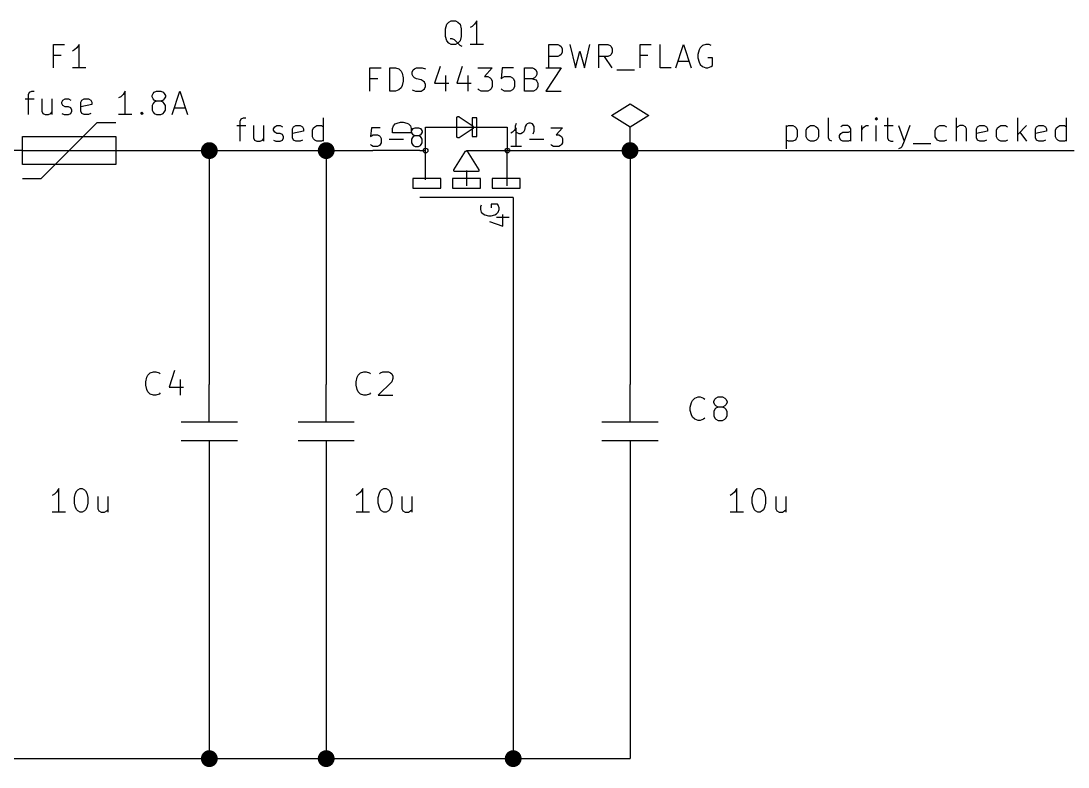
# Model space of a CAD drawing. Header units: millimetres. Extents: x 10 to 287, y -200 to -10.
# Drawn here: x 63.4 to 120.3, y -74.1 to -33.6 of the extents above; entities that cross this region are included whole.
import ezdxf

# ---------------------------------------------------------------- set-up
doc = ezdxf.new("R2010")
doc.units = ezdxf.units.MM
for name, color, linetype in [('GREENSIXTYFIVE', 129, 'CONTINUOUS'), ('LIGHTGREEN', 92, 'CONTINUOUS'), ('LIGHTRED', 12, 'CONTINUOUS'), ('RED', 14, 'CONTINUOUS'), ('REDSIX', 19, 'CONTINUOUS')]:
    doc.layers.add(name, color=color, linetype=linetype)

msp = doc.modelspace()

# ---------------------------------------------------------------- linework, layer by layer
at = {"layer": 'GREENSIXTYFIVE', "linetype": 'CONTINUOUS'}
for p, q in [((86.4966, -34.0225), (86.557, -33.7806)), ((86.4966, -34.0225), (86.557, -33.7806)), ((86.4966, -34.4458), (86.4966, -34.0225)), ((86.4966, -34.4458), (86.4966, -34.0225)), ((86.557, -33.7806), (86.678, -33.6596)), ((86.557, -33.7806), (86.678, -33.6596)), ((86.678, -33.6596), (86.7989, -33.5991)), ((86.678, -33.6596), (86.7989, -33.5991)), ((86.7989, -33.5991), (87.0408, -33.5991)), ((86.7989, -33.5991), (87.0408, -33.5991)), ((87.0408, -33.5991), (87.1618, -33.6596)), ((87.0408, -33.5991), (87.1618, -33.6596)), ((87.1618, -33.6596), (87.2827, -33.7806)), ((87.1618, -33.6596), (87.2827, -33.7806)), ((87.2827, -33.7806), (87.3432, -34.0225)), ((87.2827, -33.7806), (87.3432, -34.0225)), ((87.3432, -34.0225), (87.3432, -34.4458)), ((87.3432, -34.0225), (87.3432, -34.4458)), ((87.948, -33.9015), (87.8271, -33.962)), ((87.948, -33.9015), (87.8271, -33.962)), ((88.069, -33.7806), (87.948, -33.9015)), ((88.069, -33.7806), (87.948, -33.9015)), ((88.1899, -33.5991), (88.069, -33.7806)), ((88.1899, -33.5991), (88.069, -33.7806)), ((88.1899, -34.8691), (88.1899, -33.5991)), ((88.1899, -34.8691), (88.1899, -33.5991)), ((86.557, -34.6877), (86.4966, -34.4458)), ((86.557, -34.6877), (86.4966, -34.4458)), ((86.678, -34.8087), (86.557, -34.6877)), ((86.678, -34.8087), (86.557, -34.6877)), ((86.8594, -34.5667), (86.7385, -34.5667)), ((86.8594, -34.5667), (86.7385, -34.5667)), ((86.9804, -34.6272), (86.8594, -34.5667)), ((86.9804, -34.6272), (86.8594, -34.5667)), ((87.1618, -34.8087), (86.9804, -34.6272)), ((87.1618, -34.8087), (86.9804, -34.6272)), ((87.2827, -34.6877), (87.1618, -34.8087)), ((87.2827, -34.6877), (87.1618, -34.8087)), ((87.3432, -34.4458), (87.2827, -34.6877)), ((87.3432, -34.4458), (87.2827, -34.6877)), ((65.1932, -36.1391), (65.1932, -34.8691)), ((65.1932, -34.8691), (65.798, -34.8691)), ((66.3423, -35.1715), (66.2214, -35.232)), ((66.4633, -35.0506), (66.3423, -35.1715)), ((66.5842, -34.8691), (66.4633, -35.0506)), ((66.5842, -36.1391), (66.5842, -34.8691)), ((86.7989, -34.8691), (86.678, -34.8087)), ((86.7989, -34.8691), (86.678, -34.8087)), ((87.0408, -34.8691), (86.7989, -34.8691)), ((87.0408, -34.8691), (86.7989, -34.8691)), ((87.1618, -34.8087), (87.0408, -34.8691)), ((87.1618, -34.8087), (87.0408, -34.8691)), ((87.2827, -34.9296), (87.1618, -34.8087)), ((87.2827, -34.9296), (87.1618, -34.8087)), ((87.4037, -34.9901), (87.2827, -34.9296)), ((87.4037, -34.9901), (87.2827, -34.9296)), ((88.5528, -34.8691), (87.8271, -34.8691)), ((88.5528, -34.8691), (87.8271, -34.8691)), ((92.1052, -36.1392), (92.1052, -34.8692)), ((92.1052, -34.8692), (92.589, -34.8692)), ((92.1052, -36.1392), (92.1052, -34.8692)), ((92.1052, -34.8692), (92.589, -34.8692)), ((92.589, -34.8692), (92.71, -34.9297)), ((92.589, -34.8692), (92.71, -34.9297)), ((92.71, -34.9297), (92.7705, -34.9902)), ((92.71, -34.9297), (92.7705, -34.9902)), ((92.7705, -34.9902), (92.8309, -35.1111)), ((92.7705, -34.9902), (92.8309, -35.1111)), ((92.8309, -35.1111), (92.8309, -35.2926)), ((92.8309, -35.1111), (92.8309, -35.2926)), ((93.2543, -34.8692), (93.5567, -36.1392)), ((93.2543, -34.8692), (93.5567, -36.1392)), ((93.5567, -36.1392), (93.7986, -35.2321)), ((93.5567, -36.1392), (93.7986, -35.2321)), ((93.7986, -35.2321), (94.0405, -36.1392)), ((93.7986, -35.2321), (94.0405, -36.1392)), ((94.0405, -36.1392), (94.3429, -34.8692)), ((94.0405, -36.1392), (94.3429, -34.8692)), ((94.8266, -36.1392), (94.8266, -34.8692)), ((94.8266, -34.8692), (95.3104, -34.8692)), ((94.8266, -36.1392), (94.8266, -34.8692)), ((94.8266, -34.8692), (95.3104, -34.8692)), ((95.3104, -34.8692), (95.4314, -34.9297)), ((95.3104, -34.8692), (95.4314, -34.9297)), ((95.4314, -34.9297), (95.4919, -34.9902)), ((95.4314, -34.9297), (95.4919, -34.9902)), ((95.4919, -34.9902), (95.5523, -35.1111)), ((95.4919, -34.9902), (95.5523, -35.1111)), ((95.5523, -35.1111), (95.5523, -35.2926)), ((95.5523, -35.1111), (95.5523, -35.2926)), ((97.0642, -36.1392), (97.0642, -34.8692)), ((97.0642, -34.8692), (97.669, -34.8692)), ((97.0642, -36.1392), (97.0642, -34.8692)), ((97.0642, -34.8692), (97.669, -34.8692)), ((98.1528, -36.1392), (98.1528, -34.8692)), ((98.1528, -36.1392), (98.1528, -34.8692)), ((98.9995, -36.1392), (99.4228, -34.8692)), ((98.9995, -36.1392), (99.4228, -34.8692)), ((99.4228, -34.8692), (99.8462, -36.1392)), ((99.4228, -34.8692), (99.8462, -36.1392)), ((100.2695, -35.1716), (100.2091, -35.4135)), ((100.2695, -35.1716), (100.2091, -35.4135)), ((100.33, -35.0507), (100.2695, -35.1716)), ((100.33, -35.0507), (100.2695, -35.1716)), ((100.451, -34.9297), (100.33, -35.0507)), ((100.451, -34.9297), (100.33, -35.0507)), ((100.6324, -34.8692), (100.451, -34.9297)), ((100.6324, -34.8692), (100.451, -34.9297)), ((100.8138, -34.8692), (100.6324, -34.8692)), ((100.8138, -34.8692), (100.6324, -34.8692)), ((100.9348, -34.9297), (100.8138, -34.8692)), ((100.9348, -34.9297), (100.8138, -34.8692)), ((65.6166, -35.4739), (65.1932, -35.4739)), ((92.589, -35.5345), (92.1052, -35.5345)), ((92.589, -35.5345), (92.1052, -35.5345)), ((92.71, -35.474), (92.589, -35.5345)), ((92.71, -35.474), (92.589, -35.5345)), ((92.7705, -35.4135), (92.71, -35.474)), ((92.7705, -35.4135), (92.71, -35.474)), ((92.8309, -35.2926), (92.7705, -35.4135)), ((92.8309, -35.2926), (92.7705, -35.4135)), ((95.3104, -35.5345), (94.8266, -35.5345)), ((95.3104, -35.5345), (94.8266, -35.5345)), ((95.5523, -36.1392), (95.129, -35.5345)), ((95.5523, -36.1392), (95.129, -35.5345)), ((95.4314, -35.474), (95.3104, -35.5345)), ((95.4314, -35.474), (95.3104, -35.5345)), ((95.4919, -35.4135), (95.4314, -35.474)), ((95.4919, -35.4135), (95.4314, -35.474)), ((95.5523, -35.2926), (95.4919, -35.4135)), ((95.5523, -35.2926), (95.4919, -35.4135)), ((97.4876, -35.474), (97.0642, -35.474)), ((97.4876, -35.474), (97.0642, -35.474)), ((99.1205, -35.7764), (99.7252, -35.7764)), ((99.1205, -35.7764), (99.7252, -35.7764)), ((100.2091, -35.4135), (100.2091, -35.5949)), ((100.2091, -35.4135), (100.2091, -35.5949)), ((100.2091, -35.5949), (100.2695, -35.8368)), ((100.2091, -35.5949), (100.2695, -35.8368)), ((100.2695, -35.8368), (100.33, -35.9578)), ((100.2695, -35.8368), (100.33, -35.9578)), ((100.9952, -35.5949), (100.7533, -35.5949)), ((100.9952, -35.5949), (100.7533, -35.5949)), ((100.9952, -36.0183), (100.9952, -35.5949)), ((100.9952, -36.0183), (100.9952, -35.5949)), ((66.9471, -36.1391), (66.2214, -36.1391)), ((82.3842, -37.4091), (82.3842, -36.1391)), ((82.3842, -36.1391), (82.989, -36.1391)), ((82.3842, -37.4091), (82.3842, -36.1391)), ((82.3842, -36.1391), (82.989, -36.1391)), ((83.4728, -37.4091), (83.4728, -36.1391)), ((83.4728, -36.1391), (83.7752, -36.1391)), ((83.4728, -37.4091), (83.4728, -36.1391)), ((83.4728, -36.1391), (83.7752, -36.1391)), ((83.7752, -36.1391), (83.9566, -36.1996)), ((83.7752, -36.1391), (83.9566, -36.1996)), ((83.9566, -36.1996), (84.0776, -36.3206)), ((83.9566, -36.1996), (84.0776, -36.3206)), ((84.0776, -36.3206), (84.1381, -36.4415)), ((84.0776, -36.3206), (84.1381, -36.4415)), ((84.6824, -36.381), (84.7428, -36.2601)), ((84.6824, -36.381), (84.7428, -36.2601)), ((84.6824, -36.502), (84.6824, -36.381)), ((84.6824, -36.502), (84.6824, -36.381)), ((84.7428, -36.2601), (84.8033, -36.1996)), ((84.7428, -36.2601), (84.8033, -36.1996)), ((84.8033, -36.1996), (84.9243, -36.1391)), ((84.8033, -36.1996), (84.9243, -36.1391)), ((84.9243, -36.1391), (85.2266, -36.1391)), ((84.9243, -36.1391), (85.2266, -36.1391)), ((85.2266, -36.1391), (85.4081, -36.1996)), ((85.2266, -36.1391), (85.4081, -36.1996)), ((86.1942, -36.0787), (85.8919, -36.9858)), ((86.1942, -36.0787), (85.8919, -36.9858)), ((87.4037, -36.0787), (87.1014, -36.9858)), ((87.4037, -36.0787), (87.1014, -36.9858)), ((88.2504, -36.1391), (89.0366, -36.1391)), ((88.2504, -36.1391), (89.0366, -36.1391)), ((89.0366, -36.1391), (88.6132, -36.6229)), ((89.0366, -36.1391), (88.6132, -36.6229)), ((89.5808, -36.1391), (89.5204, -36.7439)), ((89.5808, -36.1391), (89.5204, -36.7439)), ((90.1856, -36.1391), (89.5808, -36.1391)), ((90.1856, -36.1391), (89.5808, -36.1391)), ((90.7903, -37.4091), (90.7903, -36.1391)), ((90.7903, -36.1391), (91.2137, -36.1391)), ((90.7903, -37.4091), (90.7903, -36.1391)), ((90.7903, -36.1391), (91.2137, -36.1391)), ((91.2137, -36.1391), (91.3346, -36.1996)), ((91.2137, -36.1391), (91.3346, -36.1996)), ((91.3346, -36.1996), (91.3951, -36.2601)), ((91.3346, -36.1996), (91.3951, -36.2601)), ((91.3951, -36.2601), (91.4556, -36.381)), ((91.3951, -36.2601), (91.4556, -36.381)), ((91.4556, -36.381), (91.4556, -36.502)), ((91.4556, -36.381), (91.4556, -36.502)), ((91.9394, -36.1391), (92.786, -36.1391)), ((92.786, -36.1391), (91.9394, -37.4091)), ((91.9394, -36.1391), (92.786, -36.1391)), ((92.786, -36.1391), (91.9394, -37.4091)), ((95.7943, -36.2602), (96.7619, -36.2602)), ((95.7943, -36.2602), (96.7619, -36.2602)), ((98.7576, -36.1392), (98.1528, -36.1392)), ((98.7576, -36.1392), (98.1528, -36.1392)), ((100.33, -35.9578), (100.451, -36.0788)), ((100.33, -35.9578), (100.451, -36.0788)), ((100.451, -36.0788), (100.6324, -36.1392)), ((100.451, -36.0788), (100.6324, -36.1392)), ((100.6324, -36.1392), (100.7533, -36.1392)), ((100.6324, -36.1392), (100.7533, -36.1392)), ((100.7533, -36.1392), (100.9348, -36.0788)), ((100.7533, -36.1392), (100.9348, -36.0788)), ((100.9348, -36.0788), (100.9952, -36.0183)), ((100.9348, -36.0788), (100.9952, -36.0183)), ((82.8076, -36.7439), (82.3842, -36.7439)), ((82.8076, -36.7439), (82.3842, -36.7439)), ((84.1381, -36.4415), (84.1985, -36.6834)), ((84.1381, -36.4415), (84.1985, -36.6834)), ((84.1985, -36.8648), (84.1381, -37.1067)), ((84.1985, -36.8648), (84.1381, -37.1067)), ((84.1985, -36.6834), (84.1985, -36.8648)), ((84.1985, -36.6834), (84.1985, -36.8648)), ((84.7428, -36.6229), (84.6824, -36.502)), ((84.7428, -36.6229), (84.6824, -36.502)), ((84.8033, -36.6834), (84.7428, -36.6229)), ((84.8033, -36.6834), (84.7428, -36.6229)), ((84.9243, -36.7439), (84.8033, -36.6834)), ((84.9243, -36.7439), (84.8033, -36.6834)), ((85.1662, -36.8044), (84.9243, -36.7439)), ((85.1662, -36.8044), (84.9243, -36.7439)), ((85.2871, -36.8648), (85.1662, -36.8044)), ((85.2871, -36.8648), (85.1662, -36.8044)), ((85.3476, -36.9253), (85.2871, -36.8648)), ((85.3476, -36.9253), (85.2871, -36.8648)), ((85.4081, -37.0463), (85.3476, -36.9253)), ((85.4081, -37.0463), (85.3476, -36.9253)), ((86.4966, -36.5625), (86.4966, -37.4091)), ((86.4966, -36.5625), (86.4966, -37.4091)), ((87.7061, -36.5625), (87.7061, -37.4091)), ((87.7061, -36.5625), (87.7061, -37.4091)), ((88.6132, -36.6229), (88.7947, -36.6229)), ((88.6132, -36.6229), (88.7947, -36.6229)), ((88.7947, -36.6229), (88.9156, -36.6834)), ((88.7947, -36.6229), (88.9156, -36.6834)), ((88.9156, -36.6834), (88.9761, -36.7439)), ((88.9156, -36.6834), (88.9761, -36.7439)), ((88.9761, -36.7439), (89.0366, -36.8648)), ((88.9761, -36.7439), (89.0366, -36.8648)), ((89.0366, -36.8648), (89.0366, -37.1672)), ((89.0366, -36.8648), (89.0366, -37.1672)), ((89.5204, -36.7439), (89.5808, -36.6834)), ((89.5204, -36.7439), (89.5808, -36.6834)), ((89.5808, -36.6834), (89.7018, -36.6229)), ((89.5808, -36.6834), (89.7018, -36.6229)), ((89.7018, -36.6229), (90.0042, -36.6229)), ((89.7018, -36.6229), (90.0042, -36.6229)), ((90.0042, -36.6229), (90.1251, -36.6834)), ((90.0042, -36.6229), (90.1251, -36.6834)), ((90.1251, -36.6834), (90.1856, -36.7439)), ((90.1251, -36.6834), (90.1856, -36.7439)), ((90.1856, -36.7439), (90.2461, -36.8648)), ((90.1856, -36.7439), (90.2461, -36.8648)), ((90.2461, -36.8648), (90.2461, -37.1672)), ((90.2461, -36.8648), (90.2461, -37.1672)), ((91.2137, -36.7439), (90.7903, -36.7439)), ((91.2137, -36.7439), (90.7903, -36.7439)), ((91.3346, -36.6834), (91.2137, -36.7439)), ((91.3346, -36.6834), (91.2137, -36.7439)), ((91.2137, -36.7439), (91.3951, -36.8044)), ((91.2137, -36.7439), (91.3951, -36.8044)), ((91.3951, -36.6229), (91.3346, -36.6834)), ((91.3951, -36.6229), (91.3346, -36.6834)), ((91.4556, -36.502), (91.3951, -36.6229)), ((91.4556, -36.502), (91.3951, -36.6229)), ((91.3951, -36.8044), (91.4556, -36.8648)), ((91.3951, -36.8044), (91.4556, -36.8648)), ((91.4556, -36.8648), (91.516, -36.9858)), ((91.4556, -36.8648), (91.516, -36.9858)), ((63.8325, -37.5906), (63.893, -37.4696)), ((63.893, -37.4696), (64.014, -37.4091)), ((64.014, -37.4091), (64.1349, -37.4091)), ((69.0939, -37.4091), (68.973, -37.5906)), ((69.0939, -38.6791), (69.0939, -37.4091)), ((70.5454, -37.651), (70.6058, -37.5301)), ((70.6058, -37.5301), (70.6663, -37.4696)), ((70.6663, -37.4696), (70.7873, -37.4091)), ((70.7873, -37.4091), (71.0292, -37.4091)), ((71.0292, -37.4091), (71.1501, -37.4696)), ((71.1501, -37.4696), (71.2106, -37.5301)), ((71.2106, -37.5301), (71.2711, -37.651)), ((71.6339, -38.6791), (72.0572, -37.4091)), ((72.0572, -37.4091), (72.4806, -38.6791)), ((83.7752, -37.4091), (83.4728, -37.4091)), ((83.7752, -37.4091), (83.4728, -37.4091)), ((83.9566, -37.3487), (83.7752, -37.4091)), ((83.9566, -37.3487), (83.7752, -37.4091)), ((84.0776, -37.2277), (83.9566, -37.3487)), ((84.0776, -37.2277), (83.9566, -37.3487)), ((84.1381, -37.1067), (84.0776, -37.2277)), ((84.1381, -37.1067), (84.0776, -37.2277)), ((84.6824, -37.3487), (84.8638, -37.4091)), ((84.6824, -37.3487), (84.8638, -37.4091)), ((84.8638, -37.4091), (85.1662, -37.4091)), ((84.8638, -37.4091), (85.1662, -37.4091)), ((85.1662, -37.4091), (85.2871, -37.3487)), ((85.1662, -37.4091), (85.2871, -37.3487)), ((85.2871, -37.3487), (85.3476, -37.2882)), ((85.2871, -37.3487), (85.3476, -37.2882)), ((85.3476, -37.2882), (85.4081, -37.1672)), ((85.3476, -37.2882), (85.4081, -37.1672)), ((85.4081, -37.1672), (85.4081, -37.0463)), ((85.4081, -37.1672), (85.4081, -37.0463)), ((85.8919, -36.9858), (86.678, -36.9858)), ((85.8919, -36.9858), (86.678, -36.9858)), ((87.1014, -36.9858), (87.8875, -36.9858)), ((87.1014, -36.9858), (87.8875, -36.9858)), ((88.3109, -37.3487), (88.2504, -37.2882)), ((88.3109, -37.3487), (88.2504, -37.2882)), ((88.4318, -37.4091), (88.3109, -37.3487)), ((88.4318, -37.4091), (88.3109, -37.3487)), ((88.7947, -37.4091), (88.4318, -37.4091)), ((88.7947, -37.4091), (88.4318, -37.4091)), ((88.9156, -37.3487), (88.7947, -37.4091)), ((88.9156, -37.3487), (88.7947, -37.4091)), ((88.9761, -37.2882), (88.9156, -37.3487)), ((88.9761, -37.2882), (88.9156, -37.3487)), ((89.0366, -37.1672), (88.9761, -37.2882)), ((89.0366, -37.1672), (88.9761, -37.2882)), ((89.5808, -37.3487), (89.5204, -37.2882)), ((89.5808, -37.3487), (89.5204, -37.2882)), ((89.7018, -37.4091), (89.5808, -37.3487)), ((89.7018, -37.4091), (89.5808, -37.3487)), ((90.0042, -37.4091), (89.7018, -37.4091)), ((90.0042, -37.4091), (89.7018, -37.4091)), ((90.1251, -37.3487), (90.0042, -37.4091)), ((90.1251, -37.3487), (90.0042, -37.4091)), ((90.1856, -37.2882), (90.1251, -37.3487)), ((90.1856, -37.2882), (90.1251, -37.3487)), ((90.2461, -37.1672), (90.1856, -37.2882)), ((90.2461, -37.1672), (90.1856, -37.2882)), ((91.2741, -37.4091), (90.7903, -37.4091)), ((91.2741, -37.4091), (90.7903, -37.4091)), ((91.3951, -37.3487), (91.2741, -37.4091)), ((91.3951, -37.3487), (91.2741, -37.4091)), ((91.4556, -37.2882), (91.3951, -37.3487)), ((91.4556, -37.2882), (91.3951, -37.3487)), ((91.516, -37.1672), (91.4556, -37.2882)), ((91.516, -37.1672), (91.4556, -37.2882)), ((91.516, -36.9858), (91.516, -37.1672)), ((91.516, -36.9858), (91.516, -37.1672)), ((91.9394, -37.4091), (92.786, -37.4091)), ((91.9394, -37.4091), (92.786, -37.4091)), ((63.6511, -37.8325), (64.1349, -37.8325)), ((63.8325, -38.6791), (63.8325, -37.5906)), ((64.5582, -37.8325), (64.5582, -38.4977)), ((65.1025, -37.8325), (65.1025, -38.6791)), ((65.6468, -38.0139), (65.7072, -37.8929)), ((65.6468, -38.0744), (65.6468, -38.0139)), ((65.7072, -38.1953), (65.6468, -38.0744)), ((65.7072, -37.8929), (65.8282, -37.8325)), ((65.8282, -37.8325), (66.0096, -37.8325)), ((66.0096, -37.8325), (66.1306, -37.8929)), ((66.6749, -38.0139), (66.7353, -37.8929)), ((66.6749, -38.4977), (66.6749, -38.0139)), ((66.7353, -37.8929), (66.8563, -37.8325)), ((66.8563, -37.8325), (67.0982, -37.8325)), ((67.0982, -37.8325), (67.2191, -37.8929)), ((67.2191, -37.8929), (67.2796, -38.0139)), ((67.2796, -38.0139), (67.2796, -38.1348)), ((68.852, -37.7115), (68.7311, -37.772)), ((68.973, -37.5906), (68.852, -37.7115)), ((70.5454, -37.7115), (70.5454, -37.651)), ((70.6058, -37.8325), (70.5454, -37.7115)), ((70.6058, -38.0744), (70.5454, -38.1953)), ((70.6663, -37.8929), (70.6058, -37.8325)), ((70.6663, -38.0139), (70.6058, -38.0744)), ((70.7873, -37.9534), (70.6663, -37.8929)), ((70.7873, -37.9534), (70.6663, -38.0139)), ((71.0292, -37.9534), (70.7873, -37.9534)), ((71.1501, -37.8929), (71.0292, -37.9534)), ((71.1501, -38.0139), (71.0292, -37.9534)), ((71.2106, -37.8325), (71.1501, -37.8929)), ((71.2106, -38.0744), (71.1501, -38.0139)), ((71.2711, -37.7115), (71.2106, -37.8325)), ((71.2711, -38.1953), (71.2106, -38.0744)), ((71.2711, -37.651), (71.2711, -37.7115)), ((64.5582, -38.4977), (64.6187, -38.6187)), ((64.6187, -38.6187), (64.7397, -38.6791)), ((64.7397, -38.6791), (64.9211, -38.6791)), ((64.9211, -38.6791), (65.042, -38.6187)), ((65.042, -38.6187), (65.1025, -38.5582)), ((65.6468, -38.6187), (65.7677, -38.6791)), ((65.8282, -38.2558), (65.7072, -38.1953)), ((65.7677, -38.6791), (66.0096, -38.6791)), ((66.0096, -38.2558), (65.8282, -38.2558)), ((66.1306, -38.3163), (66.0096, -38.2558)), ((66.0096, -38.6791), (66.1306, -38.6187)), ((66.191, -38.4372), (66.1306, -38.3163)), ((66.1306, -38.6187), (66.191, -38.4977)), ((66.191, -38.4977), (66.191, -38.4372)), ((67.2796, -38.1348), (66.6749, -38.2558)), ((66.7353, -38.6187), (66.6749, -38.4977)), ((66.8563, -38.6791), (66.7353, -38.6187)), ((67.0982, -38.6791), (66.8563, -38.6791)), ((67.2191, -38.6187), (67.0982, -38.6791)), ((69.4568, -38.6791), (68.7311, -38.6791)), ((69.9406, -38.6187), (70.001, -38.5582)), ((70.001, -38.6791), (69.9406, -38.6187)), ((70.001, -38.5582), (70.0615, -38.6187)), ((70.001, -38.5582), (70.001, -38.6791)), ((70.0615, -38.6187), (70.001, -38.6791)), ((70.5454, -38.1953), (70.5454, -38.4372)), ((70.5454, -38.4372), (70.6058, -38.5582)), ((70.6058, -38.5582), (70.6663, -38.6187)), ((70.6663, -38.6187), (70.7873, -38.6791)), ((70.7873, -38.6791), (71.0292, -38.6791)), ((71.0292, -38.6791), (71.1501, -38.6187)), ((71.1501, -38.6187), (71.2106, -38.5582)), ((71.2106, -38.5582), (71.2711, -38.4372)), ((71.2711, -38.4372), (71.2711, -38.1953)), ((71.7549, -38.3163), (72.3596, -38.3163)), ((70.2635, -52.9516), (70.324, -52.8307)), ((70.324, -52.8307), (70.445, -52.7097)), ((70.445, -52.7097), (70.6264, -52.6492)), ((70.6264, -52.6492), (70.7473, -52.6492)), ((70.7473, -52.6492), (70.9288, -52.7097)), ((70.9288, -52.7097), (70.9892, -52.7702)), ((71.7754, -52.5888), (71.4731, -53.4959)), ((81.6935, -52.9516), (81.754, -52.8307)), ((81.754, -52.8307), (81.875, -52.7097)), ((81.875, -52.7097), (82.0564, -52.6492)), ((82.0564, -52.6492), (82.1773, -52.6492)), ((82.1773, -52.6492), (82.3588, -52.7097)), ((82.3588, -52.7097), (82.4192, -52.7702)), ((82.9031, -52.7702), (82.9635, -52.7097)), ((82.9635, -52.7097), (83.0845, -52.6492)), ((83.0845, -52.6492), (83.3869, -52.6492)), ((83.3869, -52.6492), (83.5078, -52.7097)), ((83.5078, -52.7097), (83.5683, -52.7702)), ((83.5683, -52.7702), (83.6288, -52.8911)), ((83.6288, -52.8911), (83.6288, -53.0121)), ((70.2031, -53.1935), (70.2635, -52.9516)), ((70.2031, -53.3749), (70.2031, -53.1935)), ((70.2635, -53.6168), (70.2031, -53.3749)), ((72.0778, -53.0726), (72.0778, -53.9192)), ((81.6331, -53.1935), (81.6935, -52.9516)), ((81.6331, -53.3749), (81.6331, -53.1935)), ((81.6935, -53.6168), (81.6331, -53.3749)), ((83.5683, -53.1935), (82.8426, -53.9192)), ((83.6288, -53.0121), (83.5683, -53.1935)), ((70.324, -53.7378), (70.2635, -53.6168)), ((70.445, -53.8588), (70.324, -53.7378)), ((70.6264, -53.9192), (70.445, -53.8588)), ((70.7473, -53.9192), (70.6264, -53.9192)), ((70.9288, -53.8588), (70.7473, -53.9192)), ((70.9892, -53.7983), (70.9288, -53.8588)), ((71.4731, -53.4959), (72.2592, -53.4959)), ((81.754, -53.7378), (81.6935, -53.6168)), ((81.875, -53.8588), (81.754, -53.7378)), ((82.0564, -53.9192), (81.875, -53.8588)), ((82.1773, -53.9192), (82.0564, -53.9192)), ((82.3588, -53.8588), (82.1773, -53.9192)), ((82.4192, -53.7983), (82.3588, -53.8588)), ((82.8426, -53.9192), (83.6288, -53.9192)), ((100.036, -54.0813), (100.2174, -54.0208)), ((100.2174, -54.0208), (100.3383, -54.0208)), ((100.3383, -54.0208), (100.5198, -54.0813)), ((101.185, -54.0813), (101.306, -54.0208)), ((101.306, -54.0208), (101.5479, -54.0208)), ((101.5479, -54.0208), (101.6688, -54.0813)), ((99.7941, -54.5651), (99.8545, -54.3232)), ((99.7941, -54.7465), (99.7941, -54.5651)), ((99.8545, -54.3232), (99.915, -54.2023)), ((99.915, -54.2023), (100.036, -54.0813)), ((100.5198, -54.0813), (100.5802, -54.1418)), ((101.0641, -54.2627), (101.1245, -54.1418)), ((101.0641, -54.3232), (101.0641, -54.2627)), ((101.1245, -54.4442), (101.0641, -54.3232)), ((101.1245, -54.1418), (101.185, -54.0813)), ((101.185, -54.5046), (101.1245, -54.4442)), ((101.306, -54.5651), (101.185, -54.5046)), ((101.306, -54.5651), (101.185, -54.6256)), ((101.5479, -54.5651), (101.306, -54.5651)), ((101.6688, -54.5046), (101.5479, -54.5651)), ((101.6688, -54.6256), (101.5479, -54.5651)), ((101.6688, -54.0813), (101.7293, -54.1418)), ((101.7293, -54.4442), (101.6688, -54.5046)), ((101.7293, -54.1418), (101.7898, -54.2627)), ((101.7898, -54.3232), (101.7293, -54.4442)), ((101.7898, -54.2627), (101.7898, -54.3232)), ((99.8545, -54.9884), (99.7941, -54.7465)), ((99.915, -55.1094), (99.8545, -54.9884)), ((100.036, -55.2304), (99.915, -55.1094)), ((100.5802, -55.1699), (100.5198, -55.2304)), ((101.1245, -54.6861), (101.0641, -54.807)), ((101.0641, -54.807), (101.0641, -55.0489)), ((101.0641, -55.0489), (101.1245, -55.1699)), ((101.185, -54.6256), (101.1245, -54.6861)), ((101.1245, -55.1699), (101.185, -55.2304)), ((101.7293, -54.6861), (101.6688, -54.6256)), ((101.6688, -55.2304), (101.7293, -55.1699)), ((101.7898, -54.807), (101.7293, -54.6861)), ((101.7293, -55.1699), (101.7898, -55.0489)), ((101.7898, -55.0489), (101.7898, -54.807)), ((100.2174, -55.2908), (100.036, -55.2304)), ((100.3383, -55.2908), (100.2174, -55.2908)), ((100.5198, -55.2304), (100.3383, -55.2908)), ((101.185, -55.2304), (101.306, -55.2908)), ((101.306, -55.2908), (101.5479, -55.2908)), ((101.5479, -55.2908), (101.6688, -55.2304)), ((65.4859, -58.9992), (65.365, -59.1807)), ((65.4859, -60.2692), (65.4859, -58.9992)), ((66.393, -59.2411), (66.4535, -59.1202)), ((66.4535, -59.1202), (66.514, -59.0597)), ((66.514, -59.0597), (66.6349, -58.9992)), ((66.6349, -58.9992), (66.7559, -58.9992)), ((66.7559, -58.9992), (66.8768, -59.0597)), ((66.8768, -59.0597), (66.9373, -59.1202)), ((66.9373, -59.1202), (66.9978, -59.2411)), ((81.9959, -58.9992), (81.875, -59.1807)), ((81.9959, -60.2692), (81.9959, -58.9992)), ((82.903, -59.2411), (82.9635, -59.1202)), ((82.9635, -59.1202), (83.024, -59.0597)), ((83.024, -59.0597), (83.1449, -58.9992)), ((83.1449, -58.9992), (83.2659, -58.9992)), ((83.2659, -58.9992), (83.3868, -59.0597)), ((83.3868, -59.0597), (83.4473, -59.1202)), ((83.4473, -59.1202), (83.5078, -59.2411)), ((102.3159, -58.9992), (102.195, -59.1807)), ((102.3159, -60.2692), (102.3159, -58.9992)), ((103.223, -59.2411), (103.2835, -59.1202)), ((103.2835, -59.1202), (103.344, -59.0597)), ((103.344, -59.0597), (103.4649, -58.9992)), ((103.4649, -58.9992), (103.5859, -58.9992)), ((103.5859, -58.9992), (103.7068, -59.0597)), ((103.7068, -59.0597), (103.7673, -59.1202)), ((103.7673, -59.1202), (103.8278, -59.2411)), ((65.244, -59.3016), (65.1231, -59.3621)), ((65.365, -59.1807), (65.244, -59.3016)), ((66.3326, -59.483), (66.393, -59.2411)), ((66.3326, -59.7854), (66.3326, -59.483)), ((66.9978, -59.2411), (67.0583, -59.483)), ((67.0583, -59.483), (67.0583, -59.7854)), ((67.6025, -59.4226), (67.6025, -60.0878)), ((68.1468, -59.4226), (68.1468, -60.2692)), ((81.754, -59.3016), (81.6331, -59.3621)), ((81.875, -59.1807), (81.754, -59.3016)), ((82.8426, -59.483), (82.903, -59.2411)), ((82.8426, -59.7854), (82.8426, -59.483)), ((83.5078, -59.2411), (83.5683, -59.483)), ((83.5683, -59.483), (83.5683, -59.7854)), ((84.1125, -59.4226), (84.1125, -60.0878)), ((84.6568, -59.4226), (84.6568, -60.2692)), ((102.074, -59.3016), (101.9531, -59.3621)), ((102.195, -59.1807), (102.074, -59.3016)), ((103.1626, -59.483), (103.223, -59.2411)), ((103.1626, -59.7854), (103.1626, -59.483)), ((103.8278, -59.2411), (103.8883, -59.483)), ((103.8883, -59.483), (103.8883, -59.7854)), ((104.4325, -59.4226), (104.4325, -60.0878)), ((104.9768, -59.4226), (104.9768, -60.2692)), ((65.8488, -60.2692), (65.1231, -60.2692)), ((66.393, -60.0273), (66.3326, -59.7854)), ((66.4535, -60.1483), (66.393, -60.0273)), ((66.514, -60.2088), (66.4535, -60.1483)), ((66.6349, -60.2692), (66.514, -60.2088)), ((66.7559, -60.2692), (66.6349, -60.2692)), ((66.8768, -60.2088), (66.7559, -60.2692)), ((66.9373, -60.1483), (66.8768, -60.2088)), ((66.9978, -60.0273), (66.9373, -60.1483)), ((67.0583, -59.7854), (66.9978, -60.0273)), ((67.6025, -60.0878), (67.663, -60.2088)), ((67.663, -60.2088), (67.784, -60.2692)), ((67.784, -60.2692), (67.9654, -60.2692)), ((67.9654, -60.2692), (68.0863, -60.2088)), ((68.0863, -60.2088), (68.1468, -60.1483)), ((82.3588, -60.2692), (81.6331, -60.2692)), ((82.903, -60.0273), (82.8426, -59.7854)), ((82.9635, -60.1483), (82.903, -60.0273)), ((83.024, -60.2088), (82.9635, -60.1483)), ((83.1449, -60.2692), (83.024, -60.2088)), ((83.2659, -60.2692), (83.1449, -60.2692)), ((83.3868, -60.2088), (83.2659, -60.2692)), ((83.4473, -60.1483), (83.3868, -60.2088)), ((83.5078, -60.0273), (83.4473, -60.1483)), ((83.5683, -59.7854), (83.5078, -60.0273)), ((84.1125, -60.0878), (84.173, -60.2088)), ((84.173, -60.2088), (84.294, -60.2692)), ((84.294, -60.2692), (84.4754, -60.2692)), ((84.4754, -60.2692), (84.5963, -60.2088)), ((84.5963, -60.2088), (84.6568, -60.1483)), ((102.6788, -60.2692), (101.9531, -60.2692)), ((103.223, -60.0273), (103.1626, -59.7854)), ((103.2835, -60.1483), (103.223, -60.0273)), ((103.344, -60.2088), (103.2835, -60.1483)), ((103.4649, -60.2692), (103.344, -60.2088)), ((103.5859, -60.2692), (103.4649, -60.2692)), ((103.7068, -60.2088), (103.5859, -60.2692)), ((103.7673, -60.1483), (103.7068, -60.2088)), ((103.8278, -60.0273), (103.7673, -60.1483)), ((103.8883, -59.7854), (103.8278, -60.0273)), ((104.4325, -60.0878), (104.493, -60.2088)), ((104.493, -60.2088), (104.614, -60.2692)), ((104.614, -60.2692), (104.7954, -60.2692)), ((104.7954, -60.2692), (104.9163, -60.2088)), ((104.9163, -60.2088), (104.9768, -60.1483))]:
    msp.add_line(p, q, dxfattribs=at)
at = {"layer": 'LIGHTGREEN', "linetype": 'CONTINUOUS'}
for p, q in [((69.85, -40.64), (73.66, -40.64)), ((73.66, -40.64), (80.01, -40.64)), ((73.66, -40.64), (73.66, -53.34)), ((80.01, -40.64), (82.55, -40.64)), ((80.01, -40.64), (80.01, -53.34)), ((92.71, -40.64), (96.52, -40.64)), ((96.52, -40.64), (120.65, -40.64)), ((96.52, -40.64), (96.52, -53.34)), ((90.17, -45.72), (90.17, -73.66)), ((73.66, -58.42), (73.66, -73.66)), ((80.01, -58.42), (80.01, -73.66)), ((96.52, -58.42), (96.52, -73.66)), ((45.72, -73.66), (73.66, -73.66)), ((73.66, -73.66), (80.01, -73.66)), ((80.01, -73.66), (90.17, -73.66)), ((90.17, -73.66), (96.52, -73.66))]:
    msp.add_line(p, q, dxfattribs=at)
at = {"layer": 'LIGHTGREEN', "const_width": 0.4572}
for points in [[(73.4314, -40.64, 1), (73.8886, -40.64, 1)], [(79.7814, -40.64, 1), (80.2386, -40.64, 1)], [(96.2914, -40.64, 1), (96.7486, -40.64, 1)], [(73.4314, -73.66, 1), (73.8886, -73.66, 1)], [(79.7814, -73.66, 1), (80.2386, -73.66, 1)], [(89.9414, -73.66, 1), (90.3986, -73.66, 1)]]:
    msp.add_lwpolyline(points, format="xyb", close=True, dxfattribs=at)
at = {"layer": 'LIGHTRED', "linetype": 'CONTINUOUS'}
for p, q in [((82.4654, -39.398), (82.417, -39.8818)), ((82.4654, -39.398), (82.417, -39.8818)), ((82.9492, -39.398), (82.4654, -39.398)), ((82.9492, -39.398), (82.4654, -39.398)), ((82.4654, -39.8335), (82.5621, -39.7851)), ((82.4654, -39.8335), (82.5621, -39.7851)), ((82.5621, -39.7851), (82.804, -39.7851)), ((82.5621, -39.7851), (82.804, -39.7851)), ((82.804, -39.7851), (82.9008, -39.8335)), ((82.804, -39.7851), (82.9008, -39.8335)), ((84.6425, -39.5916), (84.6909, -39.4948)), ((84.6425, -39.5916), (84.6909, -39.4948)), ((84.6425, -39.6399), (84.6425, -39.5916)), ((84.6425, -39.6399), (84.6425, -39.5916)), ((84.6909, -39.7367), (84.6425, -39.6399)), ((84.6909, -39.7367), (84.6425, -39.6399)), ((84.6909, -39.4948), (84.7392, -39.4464)), ((84.6909, -39.4948), (84.7392, -39.4464)), ((84.7392, -39.7851), (84.6909, -39.7367)), ((84.7392, -39.7851), (84.6909, -39.7367)), ((84.7392, -39.4464), (84.836, -39.398)), ((84.7392, -39.4464), (84.836, -39.398)), ((84.836, -39.8335), (84.7392, -39.7851)), ((84.836, -39.8335), (84.7392, -39.7851)), ((84.836, -39.398), (85.0295, -39.398)), ((84.836, -39.398), (85.0295, -39.398)), ((85.0295, -39.398), (85.1263, -39.4464)), ((85.0295, -39.398), (85.1263, -39.4464)), ((85.1263, -39.7851), (85.0295, -39.8335)), ((85.1263, -39.7851), (85.0295, -39.8335)), ((85.1263, -39.4464), (85.1747, -39.4948)), ((85.1263, -39.4464), (85.1747, -39.4948)), ((85.1747, -39.7367), (85.1263, -39.7851)), ((85.1747, -39.7367), (85.1263, -39.7851)), ((85.1747, -39.4948), (85.223, -39.5916)), ((85.1747, -39.4948), (85.223, -39.5916)), ((85.223, -39.6399), (85.1747, -39.7367)), ((85.223, -39.6399), (85.1747, -39.7367)), ((85.223, -39.5916), (85.223, -39.6399)), ((85.223, -39.5916), (85.223, -39.6399)), ((90.1337, -39.6399), (90.037, -39.6883)), ((90.1337, -39.6399), (90.037, -39.6883)), ((90.2305, -39.5432), (90.1337, -39.6399)), ((90.2305, -39.5432), (90.1337, -39.6399)), ((90.3273, -39.398), (90.2305, -39.5432)), ((90.3273, -39.398), (90.2305, -39.5432)), ((90.3273, -40.414), (90.3273, -39.398)), ((90.3273, -40.414), (90.3273, -39.398)), ((92.2141, -39.398), (92.843, -39.398)), ((92.2141, -39.398), (92.843, -39.398)), ((92.843, -39.398), (92.5044, -39.7851)), ((92.843, -39.398), (92.5044, -39.7851)), ((92.5044, -39.7851), (92.6495, -39.7851)), ((92.5044, -39.7851), (92.6495, -39.7851)), ((92.6495, -39.7851), (92.7463, -39.8335)), ((92.6495, -39.7851), (92.7463, -39.8335)), ((82.417, -39.8818), (82.4654, -39.8335)), ((82.417, -39.8818), (82.4654, -39.8335)), ((82.4654, -40.3657), (82.417, -40.3173)), ((82.4654, -40.3657), (82.417, -40.3173)), ((82.5621, -40.414), (82.4654, -40.3657)), ((82.5621, -40.414), (82.4654, -40.3657)), ((82.9008, -40.3657), (82.804, -40.414)), ((82.9008, -40.3657), (82.804, -40.414)), ((82.9008, -39.8335), (82.9492, -39.8818)), ((82.9008, -39.8335), (82.9492, -39.8818)), ((82.9492, -40.3173), (82.9008, -40.3657)), ((82.9492, -40.3173), (82.9008, -40.3657)), ((82.9492, -39.8818), (82.9975, -39.9786)), ((82.9492, -39.8818), (82.9975, -39.9786)), ((82.9975, -40.2205), (82.9492, -40.3173)), ((82.9975, -40.2205), (82.9492, -40.3173)), ((82.9975, -39.9786), (82.9975, -40.2205)), ((82.9975, -39.9786), (82.9975, -40.2205)), ((83.433, -40.027), (84.2071, -40.027)), ((83.433, -40.027), (84.2071, -40.027)), ((84.6909, -39.9302), (84.6425, -40.027)), ((84.6909, -39.9302), (84.6425, -40.027)), ((84.6425, -40.027), (84.6425, -40.2205)), ((84.6425, -40.027), (84.6425, -40.2205)), ((84.6425, -40.2205), (84.6909, -40.3173)), ((84.6425, -40.2205), (84.6909, -40.3173)), ((84.7392, -39.8818), (84.6909, -39.9302)), ((84.7392, -39.8818), (84.6909, -39.9302)), ((84.6909, -40.3173), (84.7392, -40.3657)), ((84.6909, -40.3173), (84.7392, -40.3657)), ((84.836, -39.8335), (84.7392, -39.8818)), ((84.836, -39.8335), (84.7392, -39.8818)), ((84.7392, -40.3657), (84.836, -40.414)), ((84.7392, -40.3657), (84.836, -40.414)), ((85.0295, -39.8335), (84.836, -39.8335)), ((85.0295, -39.8335), (84.836, -39.8335)), ((85.1263, -39.8818), (85.0295, -39.8335)), ((85.1263, -39.8818), (85.0295, -39.8335)), ((85.0295, -40.414), (85.1263, -40.3657)), ((85.0295, -40.414), (85.1263, -40.3657)), ((85.1747, -39.9302), (85.1263, -39.8818)), ((85.1747, -39.9302), (85.1263, -39.8818)), ((85.1263, -40.3657), (85.1747, -40.3173)), ((85.1263, -40.3657), (85.1747, -40.3173)), ((85.223, -40.027), (85.1747, -39.9302)), ((85.223, -40.027), (85.1747, -39.9302)), ((85.1747, -40.3173), (85.223, -40.2205)), ((85.1747, -40.3173), (85.223, -40.2205)), ((85.223, -40.2205), (85.223, -40.027)), ((85.223, -40.2205), (85.223, -40.027)), ((91.053, -40.027), (91.8271, -40.027)), ((91.053, -40.027), (91.8271, -40.027)), ((92.2625, -40.3657), (92.2141, -40.3173)), ((92.2625, -40.3657), (92.2141, -40.3173)), ((92.3592, -40.414), (92.2625, -40.3657)), ((92.3592, -40.414), (92.2625, -40.3657)), ((92.7463, -40.3657), (92.6495, -40.414)), ((92.7463, -40.3657), (92.6495, -40.414)), ((92.7463, -39.8335), (92.7947, -39.8818)), ((92.7463, -39.8335), (92.7947, -39.8818)), ((92.7947, -40.3173), (92.7463, -40.3657)), ((92.7947, -40.3173), (92.7463, -40.3657)), ((92.7947, -39.8818), (92.843, -39.9786)), ((92.7947, -39.8818), (92.843, -39.9786)), ((92.843, -40.2205), (92.7947, -40.3173)), ((92.843, -40.2205), (92.7947, -40.3173)), ((92.843, -39.9786), (92.843, -40.2205)), ((92.843, -39.9786), (92.843, -40.2205)), ((82.804, -40.414), (82.5621, -40.414)), ((82.804, -40.414), (82.5621, -40.414)), ((84.836, -40.414), (85.0295, -40.414)), ((84.836, -40.414), (85.0295, -40.414)), ((90.6175, -40.414), (90.037, -40.414)), ((90.6175, -40.414), (90.037, -40.414)), ((92.6495, -40.414), (92.3592, -40.414)), ((92.6495, -40.414), (92.3592, -40.414)), ((89.2667, -44.2564), (89.944, -44.2564)), ((89.2667, -44.2564), (89.944, -44.2564)), ((89.6054, -44.7402), (89.6054, -44.1113)), ((89.6054, -44.7402), (89.6054, -44.1113)), ((88.8797, -44.4983), (89.6054, -44.7402)), ((88.8797, -44.4983), (89.6054, -44.7402))]:
    msp.add_line(p, q, dxfattribs=at)
at = {"layer": 'RED', "linetype": 'CONTINUOUS'}
for p, q in [((95.504, -38.735), (96.52, -38.1)), ((96.52, -38.1), (97.536, -38.735)), ((64.516, -42.164), (67.564, -39.116)), ((67.564, -39.116), (68.58, -39.116)), ((83.6664, -39.29), (83.7633, -39.1931)), ((83.7633, -39.1931), (83.8603, -39.1446)), ((83.8603, -39.1446), (84.0542, -39.0961)), ((84.0542, -39.0961), (84.1996, -39.0961)), ((84.1996, -39.0961), (84.3935, -39.1446)), ((84.3935, -39.1446), (84.4904, -39.1931)), ((84.4904, -39.1931), (84.5874, -39.29)), ((87.1093, -38.862), (87.1108, -38.8471)), ((87.1093, -39.878), (87.1093, -38.862)), ((87.1108, -38.8471), (87.1136, -38.8401)), ((87.1136, -38.8401), (87.1151, -38.833)), ((87.1151, -38.833), (87.119, -38.827)), ((87.119, -38.827), (87.1221, -38.8197)), ((87.1221, -38.8197), (87.1276, -38.8141)), ((87.1276, -38.8141), (87.1316, -38.8082)), ((87.1316, -38.8082), (87.1377, -38.804)), ((87.1377, -38.804), (87.1432, -38.7986)), ((87.1432, -38.7986), (87.1499, -38.7958)), ((87.1499, -38.7958), (87.1562, -38.7916)), ((87.1562, -38.7916), (87.1638, -38.79)), ((87.1638, -38.79), (87.1706, -38.7873)), ((87.1706, -38.7873), (87.1779, -38.7873)), ((87.1779, -38.7873), (87.1855, -38.7858)), ((87.1855, -38.7858), (87.193, -38.7873)), ((87.193, -38.7873), (87.2004, -38.7873)), ((87.2004, -38.7873), (87.2073, -38.7901)), ((87.2073, -38.7901), (87.2145, -38.7916)), ((87.2145, -38.7916), (87.2278, -38.7986)), ((87.2278, -38.7986), (87.9898, -39.3066)), ((88.2024, -38.862), (87.9475, -38.862)), ((87.9475, -38.862), (87.9475, -39.8768)), ((88.2024, -39.8768), (88.2024, -38.862)), ((90.2959, -39.291), (90.3443, -39.1457)), ((90.8771, -39.2426), (90.8287, -39.3395)), ((90.9255, -39.1942), (90.8771, -39.2426)), ((91.0224, -39.1457), (90.9255, -39.1942)), ((91.1193, -39.1457), (91.0224, -39.1457)), ((91.2161, -39.1942), (91.1193, -39.1457)), ((91.2646, -39.2426), (91.2161, -39.1942)), ((91.313, -39.3395), (91.2646, -39.2426)), ((96.52, -39.37), (95.504, -38.735)), ((97.536, -38.735), (96.52, -39.37)), ((83.6179, -39.4354), (83.6664, -39.29)), ((83.6179, -39.6778), (83.6179, -39.4354)), ((84.6358, -39.6778), (83.6179, -39.6778)), ((84.5874, -39.29), (84.6358, -39.4354)), ((84.6358, -39.4354), (84.6358, -39.6778)), ((85.4075, -40.64), (85.4075, -39.37)), ((85.4075, -39.37), (89.8525, -39.37)), ((87.9898, -39.4334), (87.2278, -39.9414)), ((87.9898, -39.3066), (88.0013, -39.3161)), ((88.0013, -39.4239), (87.9898, -39.4334)), ((88.0013, -39.3161), (88.0179, -39.3407)), ((88.0179, -39.3993), (88.0013, -39.4239)), ((88.0179, -39.3407), (88.0237, -39.37)), ((88.0237, -39.37), (88.0179, -39.3993)), ((89.8525, -39.37), (89.8525, -40.64)), ((90.2959, -39.5332), (90.2959, -39.291)), ((90.3443, -39.6301), (90.2959, -39.5332)), ((90.3928, -39.6785), (90.3443, -39.6301)), ((90.4896, -39.7269), (90.3928, -39.6785)), ((90.5865, -39.7269), (90.4896, -39.7269)), ((90.6834, -39.6785), (90.5865, -39.7269)), ((90.7318, -39.6301), (90.6834, -39.6785)), ((90.7802, -39.5332), (90.7318, -39.6301)), ((90.8287, -39.3395), (90.7802, -39.5332)), ((91.2646, -39.7269), (91.313, -39.5816)), ((91.313, -39.5816), (91.313, -39.3395)), ((96.52, -40.64), (96.52, -39.37)), ((63.5, -41.402), (63.5, -39.878)), ((63.5, -39.878), (68.58, -39.878)), ((68.58, -39.878), (68.58, -41.402)), ((87.1108, -39.8929), (87.1093, -39.878)), ((87.1136, -39.8998), (87.1108, -39.8929)), ((87.1151, -39.907), (87.1136, -39.8998)), ((87.119, -39.9129), (87.1151, -39.907)), ((87.1221, -39.9203), (87.119, -39.9129)), ((87.1276, -39.9258), (87.1221, -39.9203)), ((87.1316, -39.9318), (87.1276, -39.9258)), ((87.1377, -39.9359), (87.1316, -39.9318)), ((87.1432, -39.9414), (87.1377, -39.9359)), ((87.1499, -39.9441), (87.1432, -39.9414)), ((87.1562, -39.9484), (87.1499, -39.9441)), ((87.1638, -39.9499), (87.1562, -39.9484)), ((87.1706, -39.9527), (87.1638, -39.9499)), ((87.1779, -39.9527), (87.1706, -39.9527)), ((87.1855, -39.9542), (87.1779, -39.9527)), ((87.193, -39.9527), (87.1855, -39.9542)), ((87.2004, -39.9527), (87.193, -39.9527)), ((87.2073, -39.9498), (87.2004, -39.9527)), ((87.2145, -39.9484), (87.2073, -39.9498)), ((87.2278, -39.9414), (87.2145, -39.9484)), ((87.9475, -39.8768), (88.2024, -39.8768)), ((63.5, -40.64), (62.23, -40.64)), ((63.5, -40.64), (68.58, -40.64)), ((68.58, -40.64), (69.85, -40.64)), ((85.09, -40.64), (82.55, -40.64)), ((85.09, -40.64), (82.55, -40.64)), ((85.09, -40.64), (85.4075, -40.64)), ((85.4075, -42.2275), (85.4075, -40.64)), ((86.9519, -41.6926), (87.5869, -40.6766)), ((87.5869, -40.6766), (87.5884, -40.6749)), ((87.5884, -40.6749), (87.5887, -40.674)), ((87.5887, -40.674), (87.5903, -40.6729)), ((87.5903, -40.6729), (87.6005, -40.6622)), ((87.6005, -40.6622), (87.6116, -40.6596)), ((87.6116, -40.6596), (87.6216, -40.6534)), ((87.6216, -40.6534), (87.6301, -40.6553)), ((87.63, -40.64), (89.8525, -40.64)), ((87.6301, -40.6553), (87.6384, -40.6535)), ((87.6384, -40.6535), (87.6481, -40.6595)), ((87.6481, -40.6595), (87.6595, -40.6622)), ((87.6595, -40.6622), (87.6697, -40.673)), ((87.6697, -40.673), (87.6713, -40.674)), ((87.6713, -40.674), (87.6715, -40.6749)), ((87.6715, -40.6749), (87.6731, -40.6766)), ((87.6731, -40.6766), (88.3081, -41.6926)), ((89.8525, -42.545), (89.8525, -40.64)), ((89.8525, -40.64), (90.17, -40.64)), ((90.17, -40.64), (92.71, -40.64)), ((90.17, -40.64), (92.71, -40.64)), ((68.58, -41.402), (63.5, -41.402)), ((86.9449, -41.7111), (86.9481, -41.7026)), ((86.9481, -41.7248), (86.9449, -41.7111)), ((86.9481, -41.7001), (86.9496, -41.6985)), ((86.9481, -41.7026), (86.9481, -41.7001)), ((86.9481, -41.7389), (86.9481, -41.7248)), ((86.9523, -41.7431), (86.9481, -41.7389)), ((86.9496, -41.6985), (86.9519, -41.6926)), ((86.9537, -41.749), (86.9523, -41.7431)), ((86.9657, -41.7565), (86.9537, -41.749)), ((86.9756, -41.7664), (86.9657, -41.7565)), ((86.9842, -41.7681), (86.9756, -41.7664)), ((86.9866, -41.7696), (86.9842, -41.7681)), ((86.9888, -41.769), (86.9866, -41.7696)), ((86.995, -41.7703), (86.9888, -41.769)), ((88.265, -41.7703), (86.995, -41.7703)), ((87.63, -41.7195), (87.63, -42.545)), ((88.2713, -41.769), (88.265, -41.7703)), ((88.2734, -41.7695), (88.2713, -41.769)), ((88.2755, -41.7681), (88.2734, -41.7695)), ((88.2844, -41.7664), (88.2755, -41.7681)), ((88.2943, -41.7564), (88.2844, -41.7664)), ((88.3063, -41.749), (88.2943, -41.7564)), ((88.3076, -41.7431), (88.3063, -41.749)), ((88.3119, -41.7389), (88.3076, -41.7431)), ((88.3081, -41.6926), (88.3103, -41.6985)), ((88.3103, -41.6985), (88.3119, -41.7001)), ((88.3119, -41.7001), (88.3119, -41.7027)), ((88.3119, -41.7027), (88.315, -41.7111)), ((88.315, -41.7111), (88.3119, -41.7246)), ((88.3119, -41.7246), (88.3119, -41.7389)), ((63.5, -42.164), (64.516, -42.164)), ((86.2329, -42.164), (84.709, -42.164)), ((84.709, -42.164), (84.709, -42.6722)), ((86.2329, -42.6722), (86.2329, -42.164)), ((88.3926, -42.164), (86.868, -42.164)), ((86.868, -42.164), (86.868, -42.6737)), ((88.3926, -42.6737), (88.3926, -42.164)), ((90.5519, -42.164), (89.027, -42.164)), ((89.027, -42.164), (89.027, -42.6726)), ((90.5519, -42.6726), (90.5519, -42.164)), ((84.709, -42.6722), (86.2329, -42.6722)), ((90.17, -43.18), (85.09, -43.18)), ((86.868, -42.6737), (88.3926, -42.6737)), ((89.027, -42.6726), (90.5519, -42.6726)), ((90.17, -43.18), (90.17, -45.72)), ((90.17, -43.18), (90.17, -45.72)), ((88.4378, -43.5972), (88.3893, -43.6942)), ((88.3893, -43.6942), (88.3893, -43.8395)), ((89.31, -43.5488), (88.9708, -43.5488)), ((88.9708, -43.5488), (88.9708, -43.7426)), ((89.3585, -43.5972), (89.31, -43.5488)), ((89.4069, -43.7426), (89.3585, -43.5972)), ((89.4069, -43.8395), (89.4069, -43.7426)), ((88.3893, -43.8395), (88.4378, -43.9849)), ((88.4378, -43.9849), (88.5347, -44.0818)), ((88.5347, -44.0818), (88.6316, -44.1303)), ((88.6316, -44.1303), (88.8254, -44.1787)), ((88.8254, -44.1787), (88.9708, -44.1787)), ((88.9708, -44.1787), (89.1646, -44.1303)), ((89.1646, -44.1303), (89.2615, -44.0818)), ((89.2615, -44.0818), (89.3585, -43.9849)), ((89.3585, -43.9849), (89.4069, -43.8395)), ((73.66, -55.372), (73.66, -53.34)), ((80.01, -55.372), (80.01, -53.34)), ((96.52, -55.372), (96.52, -53.34)), ((72.136, -55.372), (75.184, -55.372)), ((78.486, -55.372), (81.534, -55.372)), ((94.996, -55.372), (98.044, -55.372)), ((72.136, -56.388), (75.184, -56.388)), ((73.66, -56.388), (73.66, -58.42)), ((78.486, -56.388), (81.534, -56.388)), ((80.01, -56.388), (80.01, -58.42)), ((94.996, -56.388), (98.044, -56.388)), ((96.52, -56.388), (96.52, -58.42))]:
    msp.add_line(p, q, dxfattribs=at)
at = {"layer": 'RED'}
for centre in [(85.4075, -40.64), (89.8525, -40.64)]:
    msp.add_circle(centre, 0.127, dxfattribs=at)
at = {"layer": 'REDSIX', "linetype": 'CONTINUOUS'}
for p, q in [((75.3367, -39.0384), (75.3972, -38.9174)), ((75.3367, -40.1269), (75.3367, -39.0384)), ((75.3972, -38.9174), (75.5182, -38.8569)), ((75.5182, -38.8569), (75.6391, -38.8569)), ((79.8724, -40.1269), (79.8724, -38.8569)), ((107.3013, -39.9455), (107.3013, -38.8569)), ((109.9017, -38.8569), (109.8413, -38.9174)), ((109.8413, -38.9174), (109.9017, -38.9779)), ((109.9622, -38.9174), (109.9017, -38.8569)), ((109.9017, -38.8569), (109.9017, -38.9779)), ((109.9017, -38.9779), (109.9622, -38.9174)), ((110.5065, -38.8569), (110.5065, -39.9455)), ((114.256, -40.1269), (114.256, -38.8569)), ((117.5822, -40.1269), (117.5822, -38.8569)), ((120.2432, -40.1269), (120.2432, -38.8569)), ((75.1553, -39.2803), (75.6391, -39.2803)), ((76.0624, -39.2803), (76.0624, -39.9455)), ((76.6067, -39.2803), (76.6067, -40.1269)), ((77.151, -39.4617), (77.2114, -39.3407)), ((77.151, -39.5222), (77.151, -39.4617)), ((77.2114, -39.6431), (77.151, -39.5222)), ((77.2114, -39.3407), (77.3324, -39.2803)), ((77.3324, -39.7036), (77.2114, -39.6431)), ((77.3324, -39.2803), (77.5138, -39.2803)), ((77.5138, -39.7036), (77.3324, -39.7036)), ((77.5138, -39.2803), (77.6348, -39.3407)), ((77.6348, -39.7641), (77.5138, -39.7036)), ((77.6952, -39.885), (77.6348, -39.7641)), ((78.1791, -39.4617), (78.2395, -39.3407)), ((78.1791, -39.9455), (78.1791, -39.4617)), ((78.7838, -39.5826), (78.1791, -39.7036)), ((78.2395, -39.3407), (78.3605, -39.2803)), ((78.3605, -39.2803), (78.6024, -39.2803)), ((78.6024, -39.2803), (78.7233, -39.3407)), ((78.7233, -39.3407), (78.7838, -39.4617)), ((78.7838, -39.4617), (78.7838, -39.5826)), ((79.2677, -39.5222), (79.3281, -39.4012)), ((79.2677, -39.885), (79.2677, -39.5222)), ((79.3281, -39.4012), (79.3886, -39.3407)), ((79.3886, -39.3407), (79.5096, -39.2803)), ((79.5096, -39.2803), (79.7515, -39.2803)), ((79.7515, -39.2803), (79.8724, -39.3407)), ((105.0033, -39.2803), (105.0033, -40.5503)), ((105.0033, -39.3407), (105.1243, -39.2803)), ((105.1243, -39.2803), (105.3662, -39.2803)), ((105.3662, -39.2803), (105.4871, -39.3407)), ((105.4871, -39.3407), (105.5476, -39.4012)), ((105.5476, -39.4012), (105.6081, -39.5222)), ((105.6081, -39.5222), (105.6081, -39.885)), ((106.0919, -39.5222), (106.1523, -39.4012)), ((106.0919, -39.885), (106.0919, -39.5222)), ((106.1523, -39.4012), (106.2128, -39.3407)), ((106.2128, -39.3407), (106.3338, -39.2803)), ((106.3338, -39.2803), (106.5152, -39.2803)), ((106.5152, -39.2803), (106.6361, -39.3407)), ((106.6361, -39.3407), (106.6966, -39.4012)), ((106.6966, -39.4012), (106.7571, -39.5222)), ((106.7571, -39.5222), (106.7571, -39.885)), ((107.9061, -39.8245), (107.9665, -39.7036)), ((107.9061, -39.9455), (107.9061, -39.8245)), ((108.0875, -39.2803), (107.9665, -39.3407)), ((107.9665, -39.7036), (108.0875, -39.6431)), ((108.3294, -39.2803), (108.0875, -39.2803)), ((108.0875, -39.6431), (108.3899, -39.6431)), ((108.4503, -39.3407), (108.3294, -39.2803)), ((108.3899, -39.6431), (108.5108, -39.5826)), ((108.5108, -39.4617), (108.4503, -39.3407)), ((108.5108, -40.1269), (108.5108, -39.4617)), ((109.1155, -40.1269), (109.1155, -39.2803)), ((109.1155, -39.5222), (109.176, -39.4012)), ((109.176, -39.4012), (109.2365, -39.3407)), ((109.2365, -39.3407), (109.3574, -39.2803)), ((109.3574, -39.2803), (109.4784, -39.2803)), ((109.9017, -40.1269), (109.9017, -39.2803)), ((110.3251, -39.2803), (110.8089, -39.2803)), ((111.1113, -39.2803), (111.4137, -40.1269)), ((111.716, -39.2803), (111.4137, -40.1269)), ((113.107, -39.5222), (113.1674, -39.4012)), ((113.107, -39.885), (113.107, -39.5222)), ((113.1674, -39.4012), (113.2279, -39.3407)), ((113.2279, -39.3407), (113.3489, -39.2803)), ((113.3489, -39.2803), (113.5908, -39.2803)), ((113.5908, -39.2803), (113.7117, -39.3407)), ((114.3165, -39.3407), (114.256, -39.4012)), ((114.4375, -39.2803), (114.3165, -39.3407)), ((114.6189, -39.2803), (114.4375, -39.2803)), ((114.7398, -39.3407), (114.6189, -39.2803)), ((114.8003, -39.4617), (114.7398, -39.3407)), ((114.8003, -40.1269), (114.8003, -39.4617)), ((115.3446, -39.4617), (115.405, -39.3407)), ((115.3446, -39.9455), (115.3446, -39.4617)), ((115.9493, -39.5826), (115.3446, -39.7036)), ((115.405, -39.3407), (115.526, -39.2803)), ((115.526, -39.2803), (115.7679, -39.2803)), ((115.7679, -39.2803), (115.8888, -39.3407)), ((115.8888, -39.3407), (115.9493, -39.4617)), ((115.9493, -39.4617), (115.9493, -39.5826)), ((116.4332, -39.5222), (116.4936, -39.4012)), ((116.4332, -39.885), (116.4332, -39.5222)), ((116.4936, -39.4012), (116.5541, -39.3407)), ((116.5541, -39.3407), (116.6751, -39.2803)), ((116.6751, -39.2803), (116.917, -39.2803)), ((116.917, -39.2803), (117.0379, -39.3407)), ((118.066, -39.2803), (117.5822, -39.7641)), ((117.7032, -39.6431), (118.066, -40.1269)), ((118.5499, -39.4617), (118.6103, -39.3407)), ((118.5499, -39.9455), (118.5499, -39.4617)), ((119.1546, -39.5826), (118.5499, -39.7036)), ((118.6103, -39.3407), (118.7313, -39.2803)), ((118.7313, -39.2803), (118.9732, -39.2803)), ((118.9732, -39.2803), (119.0941, -39.3407)), ((119.0941, -39.3407), (119.1546, -39.4617)), ((119.1546, -39.4617), (119.1546, -39.5826)), ((119.6385, -39.5222), (119.6989, -39.4012)), ((119.6385, -39.885), (119.6385, -39.5222)), ((119.6989, -39.4012), (119.7594, -39.3407)), ((119.7594, -39.3407), (119.8804, -39.2803)), ((119.8804, -39.2803), (120.1223, -39.2803)), ((120.1223, -39.2803), (120.2432, -39.3407)), ((76.0624, -39.9455), (76.1229, -40.0665)), ((76.1229, -40.0665), (76.2439, -40.1269)), ((76.2439, -40.1269), (76.4253, -40.1269)), ((76.4253, -40.1269), (76.5462, -40.0665)), ((76.5462, -40.0665), (76.6067, -40.006)), ((77.151, -40.0665), (77.2719, -40.1269)), ((77.2719, -40.1269), (77.5138, -40.1269)), ((77.5138, -40.1269), (77.6348, -40.0665)), ((77.6348, -40.0665), (77.6952, -39.9455)), ((77.6952, -39.9455), (77.6952, -39.885)), ((78.2395, -40.0665), (78.1791, -39.9455)), ((78.3605, -40.1269), (78.2395, -40.0665)), ((78.6024, -40.1269), (78.3605, -40.1269)), ((78.7233, -40.0665), (78.6024, -40.1269)), ((79.3281, -40.006), (79.2677, -39.885)), ((79.3886, -40.0665), (79.3281, -40.006)), ((79.5096, -40.1269), (79.3886, -40.0665)), ((79.7515, -40.1269), (79.5096, -40.1269)), ((79.8724, -40.0665), (79.7515, -40.1269)), ((105.1243, -40.1269), (105.0033, -40.0665)), ((105.3662, -40.1269), (105.1243, -40.1269)), ((105.4871, -40.0665), (105.3662, -40.1269)), ((105.5476, -40.006), (105.4871, -40.0665)), ((105.6081, -39.885), (105.5476, -40.006)), ((106.1523, -40.006), (106.0919, -39.885)), ((106.2128, -40.0665), (106.1523, -40.006)), ((106.3338, -40.1269), (106.2128, -40.0665)), ((106.5152, -40.1269), (106.3338, -40.1269)), ((106.6361, -40.0665), (106.5152, -40.1269)), ((106.6966, -40.006), (106.6361, -40.0665)), ((106.7571, -39.885), (106.6966, -40.006)), ((107.3618, -40.0665), (107.3013, -39.9455)), ((107.4828, -40.1269), (107.3618, -40.0665)), ((107.9665, -40.0665), (107.9061, -39.9455)), ((108.0875, -40.1269), (107.9665, -40.0665)), ((108.3899, -40.1269), (108.0875, -40.1269)), ((108.5108, -40.0665), (108.3899, -40.1269)), ((110.5065, -39.9455), (110.567, -40.0665)), ((110.567, -40.0665), (110.688, -40.1269)), ((110.688, -40.1269), (110.8089, -40.1269)), ((111.4137, -40.1269), (111.2927, -40.4293)), ((111.8975, -40.2479), (112.8651, -40.2479)), ((113.1674, -40.006), (113.107, -39.885)), ((113.2279, -40.0665), (113.1674, -40.006)), ((113.3489, -40.1269), (113.2279, -40.0665)), ((113.5908, -40.1269), (113.3489, -40.1269)), ((113.7117, -40.0665), (113.5908, -40.1269)), ((115.405, -40.0665), (115.3446, -39.9455)), ((115.526, -40.1269), (115.405, -40.0665)), ((115.7679, -40.1269), (115.526, -40.1269)), ((115.8888, -40.0665), (115.7679, -40.1269)), ((116.4936, -40.006), (116.4332, -39.885)), ((116.5541, -40.0665), (116.4936, -40.006)), ((116.6751, -40.1269), (116.5541, -40.0665)), ((116.917, -40.1269), (116.6751, -40.1269)), ((117.0379, -40.0665), (116.917, -40.1269)), ((118.6103, -40.0665), (118.5499, -39.9455)), ((118.7313, -40.1269), (118.6103, -40.0665)), ((118.9732, -40.1269), (118.7313, -40.1269)), ((119.0941, -40.0665), (118.9732, -40.1269)), ((119.6989, -40.006), (119.6385, -39.885)), ((119.7594, -40.0665), (119.6989, -40.006)), ((119.8804, -40.1269), (119.7594, -40.0665)), ((120.1223, -40.1269), (119.8804, -40.1269)), ((120.2432, -40.0665), (120.1223, -40.1269)), ((111.2322, -40.4898), (111.1113, -40.5503)), ((111.2927, -40.4293), (111.2322, -40.4898))]:
    msp.add_line(p, q, dxfattribs=at)

doc.saveas('drawing.dxf')
